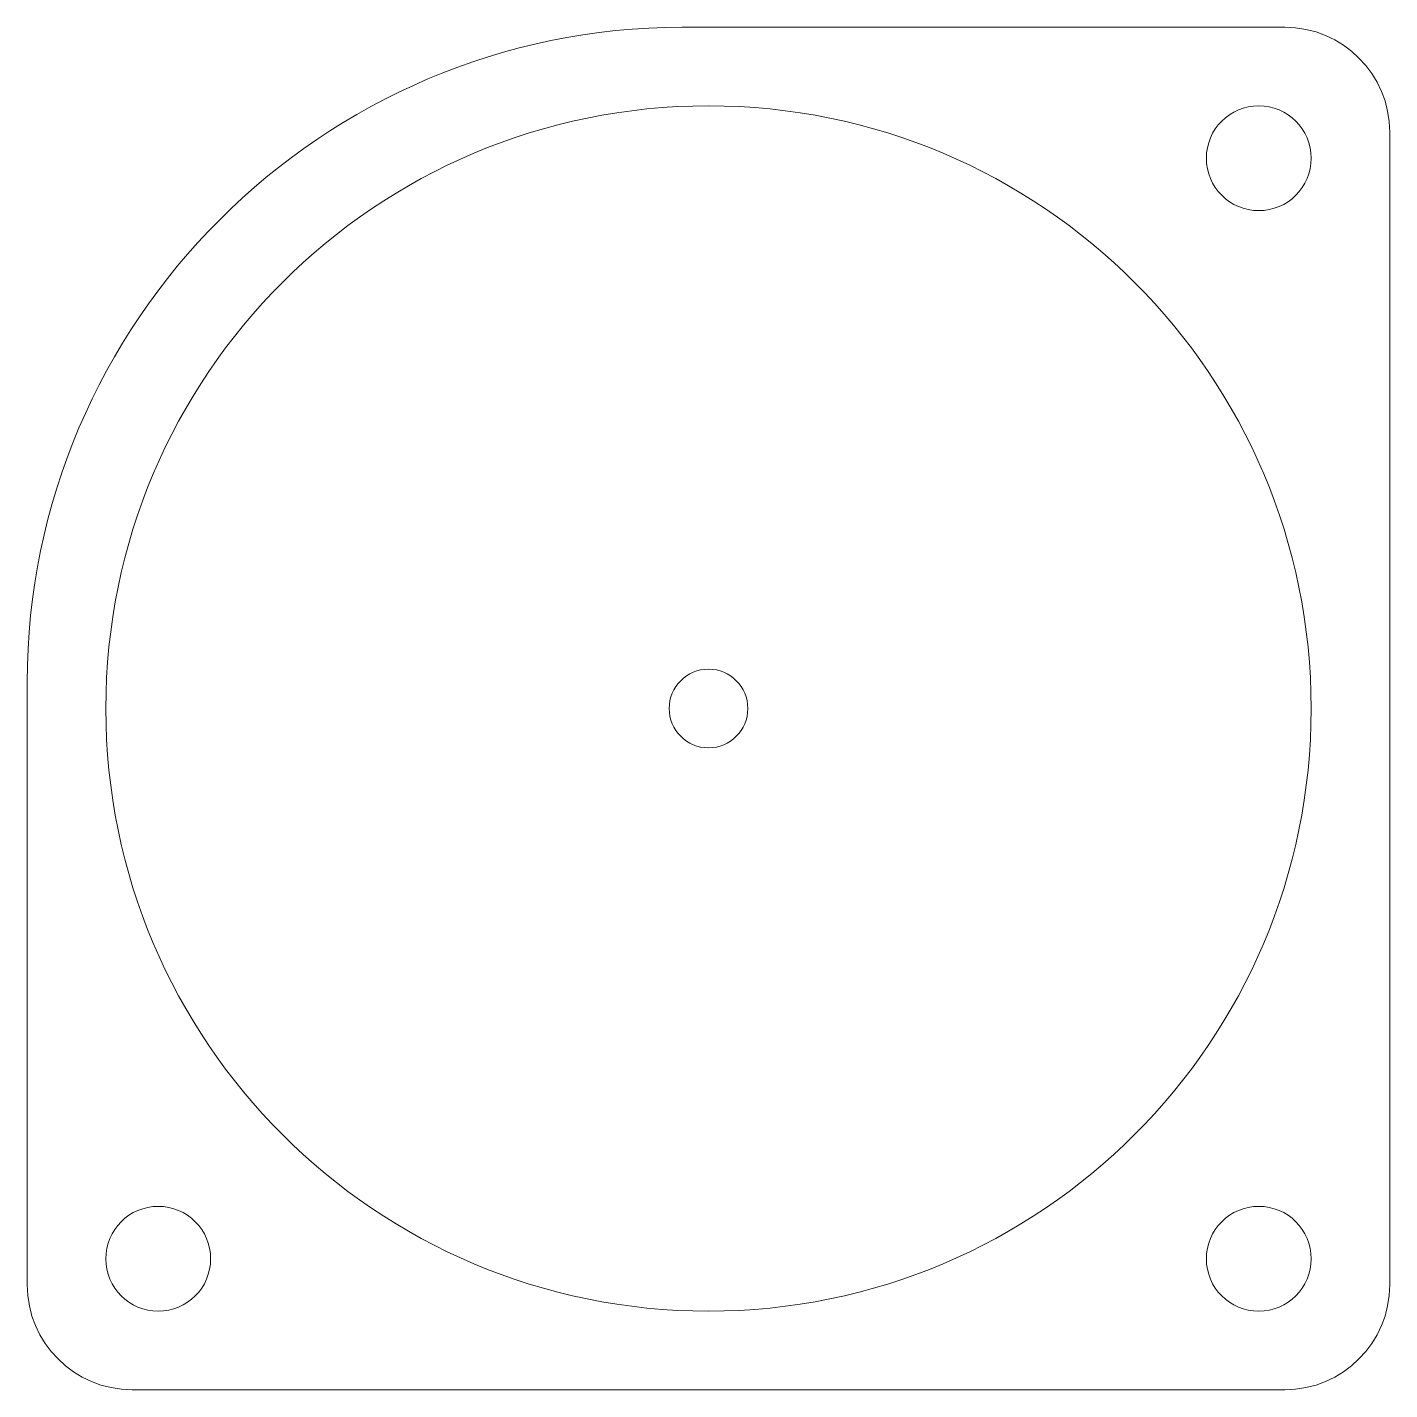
# Model space of a CAD drawing. Header units: millimetres. Extents: x -240 to 182, y -20 to 33.
# Drawn here: x 9.8 to 61.8, y -19.8 to 32.2 of the extents above; entities that cross this region are included whole.
import ezdxf

# ---------------------------------------------------------------- set-up
doc = ezdxf.new("R2010")
doc.units = ezdxf.units.MM
doc.header["$MEASUREMENT"] = 0
doc.layers.add('Cut', color=7, linetype='Continuous')
doc.layers.add('Engrave', color=7, linetype='Continuous')

msp = doc.modelspace()

# ---------------------------------------------------------------- linework, layer by layer
at = {"layer": 'Cut', "color": 250, "lineweight": 9}
for centre, major_axis in [((56.8238, 27.193), (0, 2)), ((35.8238, 6.193), (0, 1.5)), ((14.8238, -14.807), (0, 2)), ((56.8238, -14.807), (0, 2))]:
    msp.add_ellipse(centre, major_axis=major_axis, ratio=1, dxfattribs=at)
msp.add_open_spline([(34.8238, 32.193), (34.8238, 32.193), (57.8238, 32.193), (57.8238, 32.193), (57.8238, 32.193), (60.0238, 32.193), (61.8238, 30.393), (61.8238, 28.193), (61.8238, 28.193), (61.8238, 28.193), (61.8238, -15.807), (61.8238, -15.807), (61.8238, -15.807), (61.8238, -18.007), (60.0238, -19.807), (57.8238, -19.807), (57.8238, -19.807), (57.8238, -19.807), (13.8238, -19.807), (13.8238, -19.807), (13.8238, -19.807), (11.6238, -19.807), (9.8238, -18.007), (9.8238, -15.807), (9.8238, -15.807), (9.8238, -15.807), (9.8238, 7.193), (9.8238, 7.193), (9.8238, 7.193), (9.8238, 20.943), (21.0738, 32.193), (34.8238, 32.193)], degree=3, knots=[0, 0, 0, 0, 0.1111111, 0.1111111, 0.1111111, 0.1111111, 0.2222222, 0.2222222, 0.2222222, 0.2222222, 0.3333333, 0.3333333, 0.3333333, 0.3333333, 0.4444444, 0.4444444, 0.4444444, 0.4444444, 0.5555556, 0.5555556, 0.5555556, 0.5555556, 0.6666667, 0.6666667, 0.6666667, 0.6666667, 0.7777778, 0.7777778, 0.7777778, 0.7777778, 1, 1, 1, 1], dxfattribs=at)
at = {"layer": 'Engrave', "color": 240, "lineweight": 9}
msp.add_ellipse((35.8238, 6.1929), major_axis=(0, 23.0001), ratio=0.9999957, dxfattribs=at)

doc.saveas('drawing.dxf')
